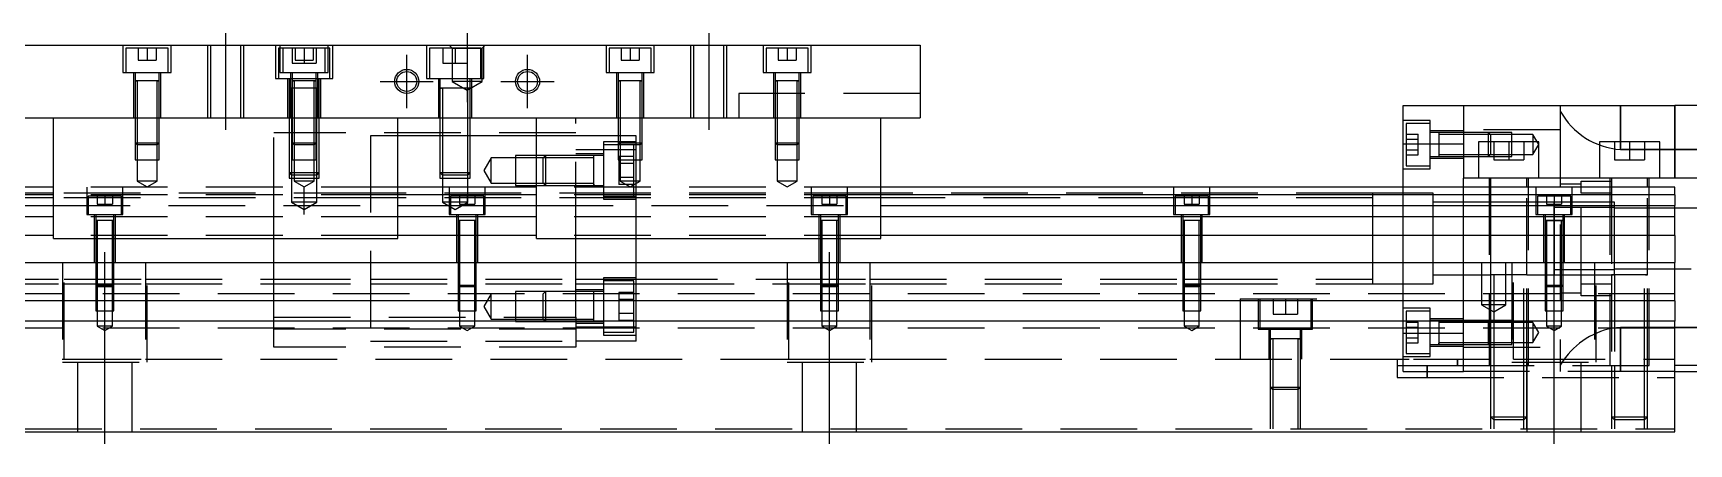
# Model space of a CAD drawing. Extents: x -12 to 613, y -296 to 102.
# Drawn here: x 128.1 to 402.3, y -239 to -171 of the extents above; entities that cross this region are included whole.
import ezdxf

# ---------------------------------------------------------------- set-up
doc = ezdxf.new("R2010")
doc.units = 0
doc.linetypes.add('CENTER', pattern=[50.8, 31.75, -6.35, 6.35, -6.35])
doc.linetypes.add('DASHED', pattern=[19.05, 12.7, -6.35])
doc.layers.get('0').update_dxf_attribs({"linetype": 'CONTINUOUS'})
doc.layers.add('CENTER', color=1, linetype='CENTER')

msp = doc.modelspace()

# ---------------------------------------------------------------- linework, layer by layer
at = {"color": 7, "linetype": 'CONTINUOUS'}
for p, q in [((125, -172.99), (275, -172.99)), ((275, -172.99), (275, -184.99)), ((171, -180.09), (170.499994, -180.09)), ((171.35, -180.09), (171, -180.09)), ((175, -180.09), (174.65, -180.09)), ((175.500006, -180.09), (175, -180.09)), ((355, -189.337524), (355, -182.99)), ((355, -182.99), (365, -182.99)), ((365, -182.99), (365, -194.99)), ((365, -182.99), (400, -182.99)), ((400, -194.99), (400, -182.99)), ((410, -182.99), (400, -182.99)), ((125, -184.99), (275, -184.99)), ((131.5, -204.99), (131.5, -184.99)), ((188.5, -204.99), (188.5, -184.99)), ((211.5, -204.99), (211.5, -184.99)), ((268.5, -204.99), (268.5, -184.99)), ((360.9, -187.433646), (360.9, -188.01866)), ((377.5, -188.99), (367.5, -188.99)), ((367.5, -188.99), (367.5, -194.99)), ((377.5, -194.99), (377.5, -188.99)), ((397.5, -188.99), (387.5, -188.99)), ((387.5, -188.99), (387.5, -194.99)), ((397.5, -194.99), (397.5, -188.99)), ((355, -196.49), (355, -189.337524)), ((355, -189.337524), (365, -189.337524)), ((360.9, -189.293604), (360.9, -189.573698)), ((360.9, -190.848714), (360.9, -191.433656)), ((131.5, -196.49), (0, -196.49)), ((211.5, -196.49), (188.5, -196.49)), ((400, -196.49), (268.5, -196.49)), ((365, -196.49), (365, -194.99)), ((410, -194.99), (365, -194.99)), ((400, -197.742272), (400, -196.49)), ((131.5, -197.742272), (0, -197.742272)), ((0, -199.51668), (131.5, -199.51668)), ((211.5, -197.742272), (188.5, -197.742272)), ((188.5, -199.51668), (211.5, -199.51668)), ((400, -197.742272), (268.5, -197.742272)), ((268.5, -199.51668), (400, -199.51668)), ((380, -204.99), (380, -198.989994)), ((400, -197.742272), (400, -199.51668)), ((400, -201.413076), (400, -199.51668)), ((131.5, -201.413076), (0, -201.413076)), ((211.5, -201.413076), (188.5, -201.413076)), ((400, -201.413076), (268.5, -201.413076)), ((400, -204.467372), (400, -201.413076)), ((131.5, -204.467372), (0, -204.467372)), ((131.5, -204.99), (188.5, -204.99)), ((211.5, -204.467372), (188.5, -204.467372)), ((211.5, -204.99), (268.5, -204.99)), ((400, -204.467372), (268.5, -204.467372)), ((400, -204.467372), (400, -208.99)), ((0, -208.99), (400, -208.99)), ((400, -215.29), (400, -208.99)), ((400, -215.29), (0, -215.29)), ((400, -215.29), (400, -218.69)), ((400, -218.69), (0, -218.69)), ((221, -218.740006), (221, -218.69)), ((360.9, -218.546344), (360.9, -218.69)), ((360.9, -218.69), (360.9, -219.13136)), ((400, -236.99), (400, -218.69)), ((360.9, -220.406302), (360.9, -220.686396)), ((360.9, -221.961412), (360.9, -222.546354)), ((410, -225.99), (400, -225.99)), ((400, -226.99), (410, -226.99)), ((0, -236.99), (400, -236.99))]:
    msp.add_line(p, q, dxfattribs=at)
at = {"color": 3, "linetype": 'DASHED'}
for p, q in [((143, -172.99), (143, -177.49)), ((150.5, -173.49), (143.5, -173.49)), ((143.5, -173.49), (143.5, -177.49)), ((145.5, -173.49), (145.5, -175.49)), ((145.5, -175.49), (147, -175.49)), ((147, -173.49), (147, -175.49)), ((147, -175.49), (148.5, -175.49)), ((148.5, -173.49), (148.5, -175.49)), ((150.5, -177.49), (150.5, -173.49)), ((151, -177.49), (151, -172.99)), ((157.000006, -172.99), (157.000006, -184.99)), ((157.5, -172.99), (157.5, -184.99)), ((162.5, -184.99), (162.5, -172.99)), ((162.999994, -184.99), (162.999994, -172.99)), ((168.25, -172.99), (168.25, -178.49)), ((169.5, -173.49), (168.75, -173.49)), ((168.75, -173.49), (168.75, -178.49)), ((169, -172.99), (169, -177.49)), ((176.5, -173.49), (169.5, -173.49)), ((169.5, -173.49), (169.5, -177.49)), ((171, -173.49), (171, -175.99)), ((171.5, -173.49), (171.5, -175.49)), ((171.5, -175.49), (173, -175.49)), ((173, -173.49), (173, -175.49)), ((173, -175.49), (174.5, -175.49)), ((173, -175.49), (173, -175.99)), ((174.5, -173.49), (174.5, -175.49)), ((175, -173.49), (175, -175.99)), ((177.25, -173.49), (176.5, -173.49)), ((176.5, -177.49), (176.5, -173.49)), ((177, -177.49), (177, -172.99)), ((177.25, -178.49), (177.25, -173.49)), ((177.75, -178.49), (177.75, -172.99)), ((193.25, -172.99), (193.25, -178.49)), ((202.25, -173.49), (193.75, -173.49)), ((193.75, -173.49), (193.75, -178.49)), ((196, -173.49), (196, -175.99)), ((197.5, -173.49), (197, -172.99)), ((197.5, -173.49), (197.5, -178.99)), ((197.5, -173.49), (202.5, -173.49)), ((198, -173.49), (198, -175.99)), ((200, -173.49), (200, -175.99)), ((202.25, -178.49), (202.25, -173.49)), ((202.5, -173.49), (203, -172.99)), ((202.5, -178.99), (202.5, -173.49)), ((202.75, -178.49), (202.75, -172.99)), ((223, -172.99), (223, -177.49)), ((230.5, -173.49), (223.5, -173.49)), ((223.5, -173.49), (223.5, -177.49)), ((225.5, -173.49), (225.5, -175.49)), ((225.5, -175.49), (227, -175.49)), ((227, -173.49), (227, -175.49)), ((227, -175.49), (228.5, -175.49)), ((228.5, -173.49), (228.5, -175.49)), ((230.5, -177.49), (230.5, -173.49)), ((231, -177.49), (231, -172.99)), ((237.000006, -172.99), (237.000006, -184.99)), ((237.5, -172.99), (237.5, -184.99)), ((242.5, -184.99), (242.5, -172.99)), ((242.999994, -184.99), (242.999994, -172.99)), ((249, -172.99), (249, -177.49)), ((256.5, -173.49), (249.5, -173.49)), ((249.5, -173.49), (249.5, -177.49)), ((251.5, -173.49), (251.5, -175.49)), ((251.5, -175.49), (253, -175.49)), ((253, -173.49), (253, -175.49)), ((253, -175.49), (254.5, -175.49)), ((254.5, -173.49), (254.5, -175.49)), ((256.5, -177.49), (256.5, -173.49)), ((257, -177.49), (257, -172.99)), ((143, -177.49), (151, -177.49)), ((144.75, -177.49), (144.75, -184.99)), ((145, -177.49), (145, -178.89)), ((149, -178.89), (149, -177.49)), ((149.25, -184.99), (149.25, -177.49)), ((169, -177.49), (177, -177.49)), ((170.75, -177.49), (170.75, -184.99)), ((171, -175.99), (173, -175.99)), ((171, -177.49), (171, -178.89)), ((173, -175.99), (175, -175.99)), ((175, -178.89), (175, -177.49)), ((175.25, -184.99), (175.25, -177.49)), ((196, -175.99), (198, -175.99)), ((198, -175.99), (200, -175.99)), ((223, -177.49), (231, -177.49)), ((224.75, -177.49), (224.75, -184.99)), ((225, -177.49), (225, -178.89)), ((229, -178.89), (229, -177.49)), ((229.25, -184.99), (229.25, -177.49)), ((249, -177.49), (257, -177.49)), ((250.75, -177.49), (250.75, -184.99)), ((251, -177.49), (251, -178.89)), ((255, -178.89), (255, -177.49)), ((255.25, -184.99), (255.25, -177.49)), ((145, -178.885), (145, -178.89)), ((145, -178.89), (145.216462, -178.89)), ((145.216708, -178.89), (145, -178.89)), ((145, -178.89), (145, -178.895)), ((145, -178.89), (145, -184.99)), ((148.783332, -178.89), (145.216708, -178.89)), ((145.35, -178.89), (145.35, -184.99)), ((148.65, -184.99), (148.65, -178.89)), ((149, -178.89), (148.783332, -178.89)), ((148.783538, -178.89), (149, -178.89)), ((149, -178.89), (149, -178.885)), ((149, -178.895), (149, -178.89)), ((149, -184.99), (149, -178.89)), ((168.25, -178.49), (177.75, -178.49)), ((170.25, -178.49), (170.25, -184.99)), ((170.5, -178.49), (170.5, -180.09)), ((170.5, -180.085), (170.5, -180.09)), ((170.5, -180.09), (170.757448, -180.09)), ((170.757468, -180.09), (170.5, -180.09)), ((170.5, -180.09), (170.5, -180.095)), ((170.5, -180.09), (170.5, -184.99)), ((170.999654, -180.09), (170.757468, -180.09)), ((170.9, -180.09), (170.9, -184.99)), ((171.349616, -180.09), (170.999654, -180.09)), ((171, -178.885), (171, -178.89)), ((171, -178.89), (171.216462, -178.89)), ((171.216708, -178.89), (171, -178.89)), ((171, -178.89), (171, -184.99)), ((171, -178.89), (171, -178.895)), ((174.783332, -178.89), (171.216708, -178.89)), ((174.650424, -180.09), (171.349616, -180.09)), ((171.35, -178.89), (171.35, -184.99)), ((174.65, -184.99), (174.65, -178.89)), ((175.000386, -180.09), (174.650424, -180.09)), ((175, -178.89), (174.783332, -178.89)), ((174.783538, -178.89), (175, -178.89)), ((175, -178.89), (175, -178.885)), ((175, -184.99), (175, -178.89)), ((175, -178.895), (175, -178.89)), ((175.242552, -180.09), (175.000386, -180.09)), ((175.1, -184.99), (175.1, -180.09)), ((175.5, -180.09), (175.242552, -180.09)), ((175.242602, -180.09), (175.5, -180.09)), ((175.5, -180.09), (175.5, -178.49)), ((175.5, -180.09), (175.5, -180.085)), ((175.5, -180.095), (175.5, -180.09)), ((175.5, -184.99), (175.5, -180.09)), ((175.75, -184.99), (175.75, -178.49)), ((193.25, -178.49), (202.75, -178.49)), ((195.25, -178.49), (195.25, -184.99)), ((195.5, -178.49), (195.5, -180.09)), ((195.5, -180.085), (195.5, -180.09)), ((195.5, -180.09), (195.757448, -180.09)), ((195.757468, -180.09), (195.5, -180.09)), ((195.5, -180.09), (195.5, -184.99)), ((195.5, -180.09), (195.5, -180.095)), ((200.242552, -180.09), (195.757468, -180.09)), ((195.9, -180.09), (195.9, -184.99)), ((202.5, -178.99), (197.5, -178.99)), ((197.5, -178.99), (200, -180.433376)), ((200, -180.433376), (202.5, -178.99)), ((200.1, -184.99), (200.1, -180.09)), ((200.5, -180.09), (200.242552, -180.09)), ((200.242602, -180.09), (200.5, -180.09)), ((200.5, -180.09), (200.5, -178.49)), ((200.5, -180.09), (200.5, -180.085)), ((200.5, -184.99), (200.5, -180.09)), ((200.5, -180.095), (200.5, -180.09)), ((200.75, -184.99), (200.75, -178.49)), ((225, -178.885), (225, -178.89)), ((225, -178.89), (225.216462, -178.89)), ((225.216708, -178.89), (225, -178.89)), ((225, -178.89), (225, -178.895)), ((225, -178.89), (225, -184.99)), ((228.783332, -178.89), (225.216708, -178.89)), ((225.35, -178.89), (225.35, -184.99)), ((228.65, -184.99), (228.65, -178.89)), ((229, -178.89), (228.783332, -178.89)), ((228.783538, -178.89), (229, -178.89)), ((229, -178.89), (229, -178.885)), ((229, -178.895), (229, -178.89)), ((229, -184.99), (229, -178.89)), ((251, -178.885), (251, -178.89)), ((251, -178.89), (251.216462, -178.89)), ((251.216708, -178.89), (251, -178.89)), ((251, -178.89), (251, -178.895)), ((251, -178.89), (251, -184.99)), ((254.783332, -178.89), (251.216708, -178.89)), ((251.35, -178.89), (251.35, -184.99)), ((254.65, -184.99), (254.65, -178.89)), ((255, -178.89), (254.783332, -178.89)), ((254.783538, -178.89), (255, -178.89)), ((255, -178.89), (255, -178.885)), ((255, -178.895), (255, -178.89)), ((255, -184.99), (255, -178.89)), ((255, -180.99), (245, -180.99)), ((245, -180.99), (245, -184.99)), ((275, -180.99), (255, -180.99)), ((381, -182.99), (381, -183.606596)), ((381, -183.606596), (381, -226.373404)), ((381, -183.606596), (381.037764, -183.91036)), ((391, -190.250598), (391, -182.99)), ((391, -182.99), (391, -188.99)), ((400, -182.99), (400, -194.99)), ((145, -184.99), (145, -189.14)), ((145.000006, -184.99), (145.000006, -189.140006)), ((145.35, -184.99), (145.35, -189.49)), ((148.65, -189.49), (148.65, -184.99)), ((148.999994, -189.140006), (148.999994, -184.99)), ((149, -189.14), (149, -184.99)), ((168, -200.99), (168, -184.99)), ((170.5, -184.99), (170.5, -194.09)), ((170.500006, -184.99), (170.500002, -194.09)), ((170.9, -184.99), (170.9, -194.49)), ((171, -184.99), (171, -189.14)), ((171.000006, -184.99), (171.000002, -189.14)), ((171.35, -184.99), (171.35, -189.49)), ((174.65, -189.49), (174.65, -184.99)), ((174.999998, -189.14), (174.999994, -184.99)), ((175, -189.14), (175, -184.99)), ((175.1, -194.49), (175.1, -184.99)), ((175.499998, -194.09), (175.499994, -184.99)), ((175.5, -194.09), (175.5, -184.99)), ((195.5, -184.99), (195.5, -194.09)), ((195.500006, -184.99), (195.500002, -194.09)), ((195.9, -184.99), (195.9, -194.49)), ((200.1, -194.49), (200.1, -184.99)), ((200.499998, -194.09), (200.499994, -184.99)), ((200.5, -194.09), (200.5, -184.99)), ((218, -204.99), (218, -184.99)), ((225, -184.99), (225, -189.14)), ((225.000006, -184.99), (225.000002, -189.14)), ((225.35, -184.99), (225.35, -189.49)), ((228.65, -189.49), (228.65, -184.99)), ((228.999998, -189.14), (228.999994, -184.99)), ((229, -189.14), (229, -184.99)), ((251, -184.99), (251, -189.14)), ((251.000006, -184.99), (251.000002, -189.14)), ((251.35, -184.99), (251.35, -189.49)), ((254.65, -189.49), (254.65, -184.99)), ((254.999998, -189.14), (254.999994, -184.99)), ((255, -189.14), (255, -184.99)), ((359.5, -185.43365), (355, -185.43365)), ((355.5, -185.93365), (355.5, -189.43365)), ((359.5, -185.93365), (355.5, -185.93365)), ((359.5, -193.43365), (359.5, -185.43365)), ((145, -189.14), (149, -189.14)), ((145, -189.14), (145.35, -189.49)), ((145.000006, -189.140006), (145.000006, -191.99)), ((148.65, -189.49), (149, -189.14)), ((148.999994, -191.99), (148.999994, -189.140006)), ((218, -187.49), (168, -187.49)), ((171, -189.14), (175, -189.14)), ((171, -189.14), (171.35, -189.49)), ((171.000002, -189.14), (171.000006, -191.99)), ((174.65, -189.49), (175, -189.14)), ((174.999994, -191.99), (174.999998, -189.14)), ((184, -187.99), (184, -221.99)), ((188.5, -187.99), (184, -187.99)), ((195.5, -187.99), (188.5, -187.99)), ((195.9, -187.99), (195.5, -187.99)), ((200.1, -187.99), (195.9, -187.99)), ((200.5, -187.99), (200.1, -187.99)), ((211.5, -187.99), (200.5, -187.99)), ((218, -187.99), (211.5, -187.99)), ((225, -187.99), (218, -187.99)), ((222.6, -188.99), (222.6, -198.49)), ((228, -188.99), (222.6, -188.99)), ((225.35, -187.99), (225, -187.99)), ((225, -189.14), (229, -189.14)), ((225, -189.14), (225.35, -189.49)), ((225.000002, -189.14), (225.000006, -191.99)), ((228, -187.99), (225.35, -187.99)), ((228, -189.49), (228, -187.99)), ((228.65, -189.49), (229, -189.14)), ((228.999994, -191.99), (228.999998, -189.14)), ((251, -189.14), (255, -189.14)), ((251, -189.14), (251.35, -189.49)), ((251.000002, -189.14), (251.000006, -191.99)), ((254.65, -189.49), (255, -189.14)), ((254.999994, -191.99), (254.999998, -189.14)), ((355.5, -187.7016), (357.5, -187.7016)), ((355.5, -188.567626), (357.5, -188.567626)), ((357.5, -188.567626), (357.5, -187.7016)), ((357.5, -190.299676), (357.5, -188.567626)), ((365, -187.18365), (359.5, -187.18365)), ((360.9, -187.43365), (359.5, -187.43365)), ((360.9, -187.43365), (360.895, -187.43365)), ((360.9, -187.43365), (360.9, -187.650318)), ((365, -187.43365), (360.9, -187.43365)), ((360.905, -187.43365), (360.9, -187.43365)), ((360.9, -187.650318), (360.9, -188.018664)), ((365, -187.78365), (360.9, -187.78365)), ((360.9, -188.018664), (360.9, -189.43365)), ((381, -186.99), (365, -186.99)), ((369.15, -187.43365), (365, -187.43365)), ((369.15, -187.433654), (365, -187.433656)), ((369.5, -187.78365), (365, -187.78365)), ((369.15, -188.99), (369.15, -187.43365)), ((369.5, -187.78365), (369.15, -187.43365)), ((373, -187.433656), (369.15, -187.433654)), ((369.15, -189.43365), (369.15, -188.99)), ((369.5, -187.78365), (369.5, -188.99)), ((373, -187.78365), (369.5, -187.78365)), ((369.5, -188.99), (369.5, -189.43365)), ((370, -188.99), (370, -191.99)), ((372.5, -188.99), (372.5, -191.99)), ((373, -188.99), (373, -187.433656)), ((376.5, -187.78365), (373, -187.78365)), ((373, -191.433646), (373, -188.99)), ((375, -188.99), (375, -191.99)), ((376.5, -187.78365), (376.5, -191.08365)), ((377.452628, -189.43365), (376.5, -187.78365)), ((390, -188.99), (390, -191.99)), ((391, -188.99), (391, -190.250598)), ((392.5, -188.99), (392.5, -191.99)), ((395, -188.99), (395, -191.99)), ((148.65, -189.49), (145.35, -189.49)), ((145.35, -189.49), (145.35, -191.99)), ((148.65, -191.99), (148.65, -189.49)), ((174.65, -189.49), (171.35, -189.49)), ((171.35, -189.49), (171.35, -191.99)), ((174.65, -191.99), (174.65, -189.49)), ((204, -191.64), (202.787564, -193.74)), ((204, -195.84), (204, -191.64)), ((208, -191.64), (204, -191.64)), ((208, -191.240006), (208, -196.239994)), ((211.5, -191.240006), (208, -191.240006)), ((212.6, -191.64), (208, -191.64)), ((212.999994, -191.240006), (211.5, -191.240006)), ((213, -191.24), (212.6, -191.64)), ((212.6, -195.84), (212.6, -191.64)), ((218, -191.64), (212.6, -191.64)), ((218, -191.240006), (212.999994, -191.240006)), ((213, -191.24), (213, -196.24)), ((218, -191.24), (213, -191.24)), ((225.000006, -190.293062), (218, -190.293062)), ((222.6, -190.99), (218, -190.99)), ((221, -191.24), (218, -191.24)), ((221, -191.64), (218, -191.64)), ((221, -191.24), (220.995, -191.24)), ((221, -191.497468), (221, -191.24)), ((221.005, -191.24), (221, -191.24)), ((222.6, -191.24), (221, -191.24)), ((221, -193.589954), (221, -191.497468)), ((225.000006, -189.49), (222.6, -189.49)), ((225.35, -189.49), (225.000006, -189.49)), ((228, -190.293062), (225.000006, -190.293062)), ((225.1, -191.430598), (225.1, -192.5853)), ((227.6, -191.430598), (225.1, -191.430598)), ((228.65, -189.49), (225.35, -189.49)), ((225.35, -189.49), (225.35, -191.99)), ((227.6, -197.99), (227.6, -189.49)), ((228, -190.293062), (228, -189.49)), ((228, -200.99), (228, -190.293062)), ((228.65, -191.99), (228.65, -189.49)), ((254.65, -189.49), (251.35, -189.49)), ((251.35, -189.49), (251.35, -191.99)), ((254.65, -191.99), (254.65, -189.49)), ((355.5, -189.43365), (355.5, -192.93365)), ((355.5, -190.299676), (357.5, -190.299676)), ((355.5, -191.165702), (357.5, -191.165702)), ((357.5, -191.165702), (357.5, -190.299676)), ((359.5, -191.43365), (360.9, -191.43365)), ((359.5, -191.68365), (365, -191.68365)), ((360.895, -191.43365), (360.9, -191.43365)), ((360.9, -189.43365), (360.9, -190.84871)), ((360.9, -190.84871), (360.9, -191.216942)), ((360.9, -191.08365), (365, -191.08365)), ((360.9, -191.216942), (360.9, -191.43365)), ((360.9, -191.43365), (365, -191.43365)), ((360.9, -191.43365), (360.905, -191.43365)), ((365, -191.08365), (367.5, -191.08365)), ((365, -191.433646), (367.5, -191.433646)), ((365, -191.43365), (367.5, -191.43365)), ((367.5, -191.08365), (369.5, -191.08365)), ((367.5, -191.433646), (369.15, -191.433648)), ((367.5, -191.43365), (369.15, -191.43365)), ((369.15, -191.43365), (369.15, -189.43365)), ((369.15, -191.43365), (369.5, -191.08365)), ((369.15, -191.433648), (373, -191.433646)), ((369.5, -189.43365), (369.5, -191.08365)), ((369.5, -191.08365), (373, -191.08365)), ((373, -191.08365), (376.5, -191.08365)), ((376.5, -191.08365), (377.452628, -189.43365)), ((391, -190.250598), (397.5, -190.250598)), ((423, -190.250598), (391, -190.250598)), ((397.5, -190.250598), (410, -190.250598)), ((145.000006, -191.99), (148.999994, -191.99)), ((145.35, -191.99), (145.35, -195.49)), ((148.65, -195.49), (148.65, -191.99)), ((170.5, -194.09), (175.5, -194.09)), ((170.5, -194.09), (170.9, -194.49)), ((170.500002, -194.09), (170.500006, -194.99)), ((175.1, -194.49), (170.9, -194.49)), ((170.9, -194.49), (170.9, -194.99)), ((171.000006, -191.99), (174.999994, -191.99)), ((171.35, -191.99), (171.35, -195.49)), ((174.65, -195.49), (174.65, -191.99)), ((175.1, -194.49), (175.5, -194.09)), ((175.1, -194.99), (175.1, -194.49)), ((175.499994, -194.99), (175.499998, -194.09)), ((195.5, -194.09), (200.5, -194.09)), ((195.5, -194.09), (195.9, -194.49)), ((195.500002, -194.09), (195.500006, -194.99)), ((200.1, -194.49), (195.9, -194.49)), ((195.9, -194.49), (195.9, -194.99)), ((200.1, -194.49), (200.5, -194.09)), ((200.1, -194.99), (200.1, -194.49)), ((200.499994, -194.99), (200.499998, -194.09)), ((202.787564, -193.74), (204, -195.84)), ((221, -193.94002), (221, -193.589954)), ((221, -195.982552), (221, -193.94002)), ((225.000006, -191.99), (228.999994, -191.99)), ((227.6, -192.5853), (225.1, -192.5853)), ((225.1, -192.5853), (225.1, -194.8947)), ((225.35, -191.99), (225.35, -195.49)), ((228.65, -195.49), (228.65, -191.99)), ((251.000006, -191.99), (254.999994, -191.99)), ((251.35, -191.99), (251.35, -195.49)), ((254.65, -195.49), (254.65, -191.99)), ((355, -193.43365), (359.5, -193.43365)), ((355.5, -192.93365), (359.5, -192.93365)), ((370, -191.99), (372.5, -191.99)), ((372.5, -191.99), (375, -191.99)), ((390, -191.99), (392.5, -191.99)), ((392.5, -191.99), (395, -191.99)), ((188.5, -196.49), (131.5, -196.49)), ((137, -196.49), (137, -200.99)), ((143, -200.99), (143, -196.49)), ((148.65, -195.49), (145.35, -195.49)), ((145.35, -195.49), (147, -196.442628)), ((147, -196.442628), (148.65, -195.49)), ((170.500006, -194.99), (175.499994, -194.99)), ((170.9, -194.99), (170.9, -198.99)), ((174.65, -195.49), (171.35, -195.49)), ((171.35, -195.49), (173, -196.442628)), ((173, -196.442628), (174.65, -195.49)), ((173, -200.99), (173, -196.49)), ((175.1, -198.99), (175.1, -194.99)), ((195.500006, -194.99), (200.499994, -194.99)), ((195.9, -194.99), (195.9, -198.99)), ((197, -196.49), (197, -200.99)), ((200.1, -198.99), (200.1, -194.99)), ((203, -200.99), (203, -196.49)), ((204, -195.84), (208, -195.84)), ((208, -195.84), (212.6, -195.84)), ((208, -196.239994), (213, -196.239994)), ((268.5, -196.49), (211.5, -196.49)), ((212.6, -195.84), (213, -196.24)), ((212.6, -195.84), (218, -195.84)), ((213, -196.239994), (218, -196.239994)), ((213, -196.24), (218, -196.239998)), ((218, -195.84), (221, -195.84)), ((218, -196.239998), (221.005, -196.24)), ((220.995, -196.24), (222.6, -196.24)), ((221, -196.24), (221, -195.982552)), ((221, -195.982602), (221, -196.24)), ((227.6, -194.8947), (225.1, -194.8947)), ((225.1, -194.8947), (225.1, -196.049402)), ((227.6, -196.049402), (225.1, -196.049402)), ((228.65, -195.49), (225.35, -195.49)), ((225.35, -195.49), (227, -196.442628)), ((227, -196.442628), (228.65, -195.49)), ((254.65, -195.49), (251.35, -195.49)), ((251.35, -195.49), (253, -196.442628)), ((253, -196.442628), (254.65, -195.49)), ((257, -196.49), (257, -200.99)), ((263, -200.99), (263, -196.49)), ((317, -196.49), (317, -200.99)), ((323, -200.99), (323, -196.49)), ((355, -208.99), (355, -196.49)), ((365, -208.99), (365, -196.49)), ((369.25, -194.99), (369.25, -225.99)), ((369.5, -194.99), (369.5, -196.49)), ((369.5, -196.49), (369.5, -208.99)), ((375.5, -196.49), (375.5, -194.99)), ((375.5, -210.995), (375.5, -196.49)), ((375.75, -225.99), (375.75, -194.99)), ((377, -196.49), (377, -200.99)), ((384.5, -195.99), (381, -195.99)), ((383, -200.99), (383, -196.49)), ((384.5, -195.49), (389.5, -195.49)), ((384.5, -196.49), (384.5, -195.49)), ((384.5, -197.49), (384.5, -196.49)), ((389.25, -194.99), (389.25, -225.99)), ((389.5, -194.99), (389.5, -196.49)), ((389.5, -196.49), (389.5, -210.995)), ((395.5, -196.49), (395.5, -194.99)), ((395.5, -210.995), (395.5, -196.49)), ((395.75, -225.99), (395.75, -194.99)), ((131.5, -197.49), (40.5, -197.49)), ((131.5, -198.24), (82.75, -198.24)), ((184, -197.49), (131.5, -197.49)), ((188.5, -197.742272), (131.5, -197.742272)), ((184, -198.24), (131.5, -198.24)), ((131.5, -199.51668), (188.5, -199.51668)), ((142.75, -197.99), (137.25, -197.99)), ((137.25, -197.99), (137.25, -200.99)), ((138.75, -197.99), (138.75, -199.29)), ((138.75, -199.29), (140, -199.29)), ((140, -197.99), (140, -199.29)), ((140, -199.29), (141.25, -199.29)), ((141.25, -197.99), (141.25, -199.29)), ((142.75, -200.99), (142.75, -197.99)), ((175.1, -198.99), (170.9, -198.99)), ((170.9, -198.99), (173, -200.202436)), ((173, -200.202436), (175.1, -198.99)), ((228, -197.49), (184, -197.49)), ((228, -198.24), (184, -198.24)), ((200.1, -198.99), (195.9, -198.99)), ((195.9, -198.99), (198, -200.202436)), ((202.75, -197.99), (197.25, -197.99)), ((197.25, -197.99), (197.25, -200.99)), ((198, -200.202436), (200.1, -198.99)), ((198.75, -197.99), (198.75, -199.29)), ((198.75, -199.29), (200, -199.29)), ((200, -197.99), (200, -199.29)), ((200, -199.29), (201.25, -199.29)), ((201.25, -197.99), (201.25, -199.29)), ((202.75, -200.99), (202.75, -197.99)), ((268.5, -197.742272), (211.5, -197.742272)), ((211.5, -199.51668), (268.5, -199.51668)), ((222.6, -197.99), (228, -197.99)), ((222.6, -198.49), (228, -198.49)), ((268.5, -197.49), (228, -197.49)), ((268.5, -198.24), (228, -198.24)), ((262.75, -197.99), (257.25, -197.99)), ((257.25, -197.99), (257.25, -200.99)), ((258.75, -197.99), (258.75, -199.29)), ((258.75, -199.29), (260, -199.29)), ((260, -197.99), (260, -199.29)), ((260, -199.29), (261.25, -199.29)), ((261.25, -197.99), (261.25, -199.29)), ((262.75, -200.99), (262.75, -197.99)), ((350, -197.49), (268.5, -197.49)), ((317.25, -198.24), (268.5, -198.24)), ((322.75, -197.99), (317.25, -197.99)), ((317.25, -197.99), (317.25, -200.99)), ((322.75, -198.24), (317.25, -198.24)), ((318.75, -197.99), (318.75, -199.29)), ((318.75, -199.29), (320, -199.29)), ((320, -197.99), (320, -199.29)), ((320, -199.29), (321.25, -199.29)), ((321.25, -197.99), (321.25, -199.29)), ((322.75, -200.99), (322.75, -197.99)), ((350, -198.24), (322.75, -198.24)), ((350, -197.49), (349.995, -197.49)), ((350, -198.038872), (350, -197.49)), ((350.005, -197.49), (350, -197.49)), ((355, -197.49), (350, -197.49)), ((350, -204.789934), (350, -198.038872)), ((360, -197.49), (355, -197.49)), ((360, -204.99), (360, -197.49)), ((365, -198.99), (360, -198.99)), ((369.5, -198.99), (365, -198.99)), ((375.5, -198.99), (369.5, -198.99)), ((377.25, -198.99), (375.5, -198.99)), ((382.75, -197.99), (377.25, -197.99)), ((377.25, -197.99), (377.25, -200.99)), ((380.005, -198.99), (377.25, -198.99)), ((378.75, -197.99), (378.75, -199.29)), ((378.75, -199.29), (380, -199.29)), ((381, -198.99), (379.995, -198.99)), ((380, -197.99), (380, -199.29)), ((380, -210.990006), (380, -198.989994)), ((380, -198.99), (380, -204.789964)), ((380, -199.664966), (380, -198.99)), ((380, -199.29), (381.25, -199.29)), ((380, -199.865), (380, -210.115)), ((381, -199.865), (380, -199.865)), ((382.75, -198.99), (381, -198.99)), ((382.75, -199.865), (381, -199.865)), ((381.25, -197.99), (381.25, -199.29)), ((382.75, -200.99), (382.75, -197.99)), ((384.5, -198.99), (382.75, -198.99)), ((384.5, -199.865), (382.75, -199.865)), ((384.5, -212.49), (384.5, -197.49)), ((389.5, -197.49), (384.5, -197.49)), ((389.5, -198.99), (384.5, -198.99)), ((389.5, -199.865), (384.5, -199.865)), ((390, -198.99), (389.5, -198.99)), ((390, -199.865), (389.5, -199.865)), ((390, -204.99), (390, -198.99)), ((395.5, -199.99), (390, -199.99)), ((400, -199.99), (395.5, -199.99)), ((405, -199.99), (400, -199.99)), ((188.5, -201.413076), (131.5, -201.413076)), ((137, -200.99), (143, -200.99)), ((138.25, -200.99), (138.25, -208.99)), ((138.5, -200.99), (138.5, -201.99)), ((138.5, -201.985), (138.5, -201.99)), ((138.624678, -201.99), (138.5, -201.99)), ((138.5, -201.99), (138.5, -208.99)), ((138.5, -201.99), (138.5, -201.995)), ((139.998804, -201.99), (138.624678, -201.99)), ((138.75, -201.99), (138.75, -208.99)), ((141.37533, -201.99), (139.998804, -201.99)), ((141.25, -208.99), (141.25, -201.99)), ((141.5, -201.99), (141.37533, -201.99)), ((141.5, -201.99), (141.5, -200.99)), ((141.5, -201.99), (141.5, -201.985)), ((141.5, -208.99), (141.5, -201.99)), ((141.5, -201.995), (141.5, -201.99)), ((141.75, -208.99), (141.75, -200.99)), ((168, -204.99), (168, -200.99)), ((197, -200.99), (203, -200.99)), ((198.25, -200.99), (198.25, -208.99)), ((198.5, -200.99), (198.5, -201.99)), ((198.5, -201.985), (198.5, -201.99)), ((198.624678, -201.99), (198.5, -201.99)), ((198.5, -201.99), (198.5, -208.99)), ((198.5, -201.99), (198.5, -201.995)), ((199.998804, -201.99), (198.624678, -201.99)), ((198.75, -201.99), (198.75, -208.99)), ((201.37533, -201.99), (199.998804, -201.99)), ((201.25, -208.99), (201.25, -201.99)), ((201.5, -201.99), (201.37533, -201.99)), ((201.5, -201.99), (201.5, -200.99)), ((201.5, -201.99), (201.5, -201.985)), ((201.5, -208.99), (201.5, -201.99)), ((201.5, -201.995), (201.5, -201.99)), ((201.75, -208.99), (201.75, -200.99)), ((268.5, -201.413076), (211.5, -201.413076)), ((228, -204.99), (228, -200.99)), ((257, -200.99), (263, -200.99)), ((258.25, -200.99), (258.25, -208.99)), ((258.5, -200.99), (258.5, -201.99)), ((258.5, -201.985), (258.5, -201.99)), ((258.624678, -201.99), (258.5, -201.99)), ((258.5, -201.99), (258.5, -208.99)), ((258.5, -201.99), (258.5, -201.995)), ((259.998804, -201.99), (258.624678, -201.99)), ((258.75, -201.99), (258.75, -208.99)), ((261.37533, -201.99), (259.998804, -201.99)), ((261.25, -208.99), (261.25, -201.99)), ((261.5, -201.99), (261.37533, -201.99)), ((261.5, -201.99), (261.5, -200.99)), ((261.5, -201.99), (261.5, -201.985)), ((261.5, -208.99), (261.5, -201.99)), ((261.5, -201.995), (261.5, -201.99)), ((261.75, -208.99), (261.75, -200.99)), ((317, -200.99), (323, -200.99)), ((318.25, -200.99), (318.25, -208.99)), ((318.5, -200.99), (318.5, -201.99)), ((318.5, -201.985), (318.5, -201.99)), ((318.624678, -201.99), (318.5, -201.99)), ((318.5, -201.99), (318.5, -201.995)), ((318.5, -201.99), (318.5, -208.99)), ((319.998804, -201.99), (318.624678, -201.99)), ((318.75, -201.99), (318.75, -208.99)), ((321.37533, -201.99), (319.998804, -201.99)), ((321.25, -208.99), (321.25, -201.99)), ((321.5, -201.99), (321.37533, -201.99)), ((321.5, -201.99), (321.5, -200.99)), ((321.5, -201.99), (321.5, -201.985)), ((321.5, -201.995), (321.5, -201.99)), ((321.5, -208.99), (321.5, -201.99)), ((321.75, -208.99), (321.75, -200.99)), ((377, -200.99), (383, -200.99)), ((378.25, -200.99), (378.25, -208.99)), ((378.5, -200.99), (378.5, -201.99)), ((378.5, -201.985), (378.5, -201.99)), ((378.5, -201.99), (378.62467, -201.99)), ((378.624678, -201.99), (378.5, -201.99)), ((378.5, -201.99), (378.5, -208.99)), ((378.5, -201.99), (378.5, -201.995)), ((378.62467, -201.99), (381.375392, -201.99)), ((379.998804, -201.99), (378.624678, -201.99)), ((378.75, -201.99), (378.75, -208.99)), ((381.37533, -201.99), (379.998804, -201.99)), ((381.25, -208.99), (381.25, -201.99)), ((381.5, -201.99), (381.37533, -201.99)), ((381.375392, -201.99), (381.5, -201.99)), ((381.5, -201.99), (381.5, -200.99)), ((381.5, -201.99), (381.5, -201.985)), ((381.5, -208.99), (381.5, -201.99)), ((381.5, -201.995), (381.5, -201.99)), ((381.75, -208.99), (381.75, -200.99)), ((188.5, -204.467372), (131.5, -204.467372)), ((168, -208.99), (168, -204.99)), ((268.5, -204.467372), (211.5, -204.467372)), ((218, -208.99), (218, -204.99)), ((228, -208.99), (228, -204.99)), ((350, -205.190056), (350, -204.789934)), ((350, -208.99023), (350, -205.190056)), ((360, -208.99), (360, -204.99)), ((380, -204.789964), (380, -210.989164)), ((390, -210.99), (390, -204.99)), ((133, -208.99), (133, -225.49)), ((133.291796, -224.99), (133.291796, -208.99)), ((138.5, -208.99), (138.5, -212.74)), ((138.500006, -208.99), (138.500002, -212.74)), ((138.75, -208.99), (138.75, -212.99)), ((141.25, -212.99), (141.25, -208.99)), ((141.499998, -212.74), (141.499994, -208.99)), ((141.5, -212.74), (141.5, -208.99)), ((146.708204, -208.99), (146.708204, -224.99)), ((147, -225.49), (147, -208.99)), ((168, -215.29), (168, -208.99)), ((198.5, -208.99), (198.5, -212.74)), ((198.500006, -208.99), (198.500002, -212.74)), ((198.75, -208.99), (198.75, -212.99)), ((201.25, -212.99), (201.25, -208.99)), ((201.499998, -212.74), (201.499994, -208.99)), ((201.5, -212.74), (201.5, -208.99)), ((218, -215.29), (218, -208.99)), ((228, -215.29), (228, -208.99)), ((253, -208.99), (253, -225.49)), ((253.291796, -224.99), (253.291796, -208.99)), ((258.5, -208.99), (258.5, -212.74)), ((258.500006, -208.99), (258.500002, -212.74)), ((258.75, -208.99), (258.75, -212.99)), ((261.25, -212.99), (261.25, -208.99)), ((261.499998, -212.74), (261.499994, -208.99)), ((261.5, -212.74), (261.5, -208.99)), ((266.708204, -208.99), (266.708204, -224.99)), ((267, -225.49), (267, -208.99)), ((318.5, -208.99), (318.5, -212.74)), ((318.500006, -208.99), (318.500006, -212.740006)), ((318.75, -208.99), (318.75, -212.99)), ((321.25, -212.99), (321.25, -208.99)), ((321.499994, -212.740006), (321.499994, -208.99)), ((321.5, -212.74), (321.5, -208.99)), ((350, -211.940962), (350, -208.99023)), ((355, -215.29), (355, -208.99)), ((360, -212.49), (360, -208.99)), ((360, -210.99), (365, -210.99)), ((365, -215.29), (365, -208.99)), ((365, -210.99), (369.39999, -210.99)), ((368, -208.99), (368, -215.99)), ((369.39999, -210.99), (369.5, -210.99)), ((369.5, -208.99), (369.5, -210.99)), ((369.5, -210.985), (369.5, -210.99)), ((369.849602, -210.99), (369.5, -210.99)), ((369.5, -210.99), (369.5, -215.29)), ((369.5, -210.99), (369.5, -210.995)), ((375.15035, -210.99), (369.849602, -210.99)), ((370, -210.99), (370, -215.29)), ((372, -215.99), (372, -208.99)), ((373, -208.99), (373, -225.49)), ((373.291796, -224.99), (373.291796, -208.99)), ((375, -225.99), (375, -210.99)), ((375.5, -210.99), (375.15035, -210.99)), ((375.5, -225.99), (375.5, -210.985)), ((375.500006, -210.99), (375.60001, -210.99)), ((375.60001, -210.99), (380.005, -210.99)), ((378.5, -208.99), (378.5, -212.74)), ((378.500006, -208.99), (378.500006, -212.740006)), ((378.75, -208.99), (378.75, -212.99)), ((379.995, -210.99), (389.39999, -210.99)), ((380, -210.990006), (380, -210.115)), ((380, -210.115), (390, -210.115)), ((380, -210.989164), (380, -210.99)), ((380.005, -210.99), (389.5, -210.99)), ((381.25, -212.99), (381.25, -208.99)), ((381.499994, -212.740006), (381.499994, -208.99)), ((381.5, -212.74), (381.5, -208.99)), ((386.708204, -208.99), (386.708204, -224.99)), ((387, -225.49), (387, -208.99)), ((389.39999, -210.99), (389.5, -210.99)), ((389.5, -210.985), (389.5, -225.99)), ((389.5, -210.99), (389.84965, -210.99)), ((389.849602, -210.99), (389.5, -210.99)), ((395.15035, -210.99), (389.849602, -210.99)), ((390, -209.99), (405, -209.99)), ((390, -210.99), (390, -225.99)), ((395, -225.99), (395, -210.99)), ((395.150204, -210.99), (395.5, -210.99)), ((395.5, -210.99), (395.15035, -210.99)), ((395.5, -225.99), (395.5, -210.985)), ((81.5, -211.74), (133.291796, -211.74)), ((81.5, -212.49), (133.291796, -212.49)), ((133.291796, -211.74), (146.708204, -211.74)), ((133.291796, -212.49), (146.708204, -212.49)), ((138.5, -212.74), (141.5, -212.74)), ((138.5, -212.74), (138.75, -212.99)), ((138.500002, -212.74), (138.500006, -215.29)), ((141.25, -212.99), (138.75, -212.99)), ((138.75, -212.99), (138.75, -216.99)), ((141.25, -212.99), (141.5, -212.74)), ((141.25, -216.99), (141.25, -212.99)), ((141.499994, -215.29), (141.499998, -212.74)), ((146.708204, -211.74), (168, -211.74)), ((146.708204, -212.49), (168, -212.49)), ((168, -211.74), (184, -211.74)), ((168, -212.49), (184, -212.49)), ((184, -211.74), (218, -211.74)), ((184, -212.489994), (218, -212.489994)), ((184, -212.49), (218, -212.49)), ((198.5, -212.74), (201.5, -212.74)), ((198.5, -212.74), (198.75, -212.99)), ((198.500002, -212.74), (198.500006, -215.29)), ((201.25, -212.99), (198.75, -212.99)), ((198.75, -212.99), (198.75, -216.99)), ((201.25, -212.99), (201.5, -212.74)), ((201.25, -216.99), (201.25, -212.99)), ((201.499994, -215.29), (201.499998, -212.74)), ((208, -213.740006), (208, -218.739994)), ((213, -213.740006), (208, -213.740006)), ((213, -213.74), (212.6, -214.14)), ((213, -213.74), (213, -218.74)), ((218, -213.74), (213, -213.74)), ((218, -213.740006), (213, -213.740006)), ((218, -211.74), (228, -211.74)), ((218, -212.489994), (222.6, -212.489994)), ((218, -212.49), (222.6, -212.49)), ((222.6, -213.49), (218, -213.49)), ((221, -213.74), (218, -213.74)), ((221, -213.74), (220.995, -213.74)), ((221, -213.997468), (221, -213.74)), ((221.005, -213.74), (221, -213.74)), ((222.6, -213.74), (221, -213.74)), ((222.6, -211.49), (222.6, -220.99)), ((228, -211.49), (222.6, -211.49)), ((227.6, -211.99), (222.6, -211.99)), ((222.6, -212.489994), (227.6, -212.489994)), ((222.6, -212.49), (227.6, -212.49)), ((227.6, -215.29), (227.6, -211.99)), ((227.6, -212.489994), (228, -212.489994)), ((227.6, -212.49), (228, -212.49)), ((228, -211.74), (228.5, -211.74)), ((228, -212.49), (228.5, -212.49)), ((228.5, -211.74), (228.75, -211.74)), ((228.5, -212.49), (228.75, -212.49)), ((228.75, -211.74), (253.291796, -211.74)), ((228.75, -212.49), (231.25, -212.49)), ((231.25, -212.49), (231.5, -212.49)), ((231.5, -212.49), (253.291796, -212.49)), ((253.291796, -211.74), (266.708204, -211.74)), ((253.291796, -212.49), (266.708204, -212.49)), ((258.5, -212.74), (261.5, -212.74)), ((258.5, -212.74), (258.75, -212.99)), ((258.500002, -212.74), (258.500006, -215.29)), ((261.25, -212.99), (258.75, -212.99)), ((258.75, -212.99), (258.75, -216.99)), ((261.25, -212.99), (261.5, -212.74)), ((261.25, -216.99), (261.25, -212.99)), ((261.499994, -215.29), (261.499998, -212.74)), ((266.708204, -211.74), (318.5, -211.74)), ((266.708204, -212.49), (318.5, -212.49)), ((318.5, -211.74), (318.75, -211.74)), ((318.5, -212.49), (318.75, -212.49)), ((318.5, -212.74), (321.5, -212.74)), ((318.5, -212.74), (318.75, -212.99)), ((318.500006, -212.740006), (318.500006, -215.29)), ((318.75, -211.74), (321.25, -211.74)), ((318.75, -212.49), (321.25, -212.49)), ((321.25, -212.99), (318.75, -212.99)), ((318.75, -212.99), (318.75, -216.99)), ((321.25, -211.74), (321.5, -211.74)), ((321.25, -212.49), (321.5, -212.49)), ((321.25, -212.99), (321.5, -212.74)), ((321.25, -216.99), (321.25, -212.99)), ((321.499994, -215.29), (321.499994, -212.740006)), ((321.5, -211.74), (343.291796, -211.74)), ((321.5, -212.49), (343.291796, -212.49)), ((343.291796, -211.74), (350, -211.74)), ((343.291796, -212.49), (350, -212.49)), ((349.995, -212.49), (350, -212.49)), ((350, -212.489332), (350, -211.940962)), ((350, -212.49), (350, -212.489332)), ((350, -212.49), (350.005, -212.49)), ((350, -212.49), (355, -212.49)), ((355, -212.49), (356.708204, -212.49)), ((356.708204, -212.49), (360, -212.49)), ((378.5, -212.74), (381.5, -212.74)), ((378.5, -212.74), (378.75, -212.99)), ((378.500006, -212.740006), (378.500006, -215.29)), ((381.25, -212.99), (378.75, -212.99)), ((378.75, -212.99), (378.75, -216.99)), ((381.25, -212.99), (381.5, -212.74)), ((381.25, -216.99), (381.25, -212.99)), ((381.499994, -215.29), (381.499994, -212.740006)), ((384.5, -212.49), (389.5, -212.49)), ((384.5, -214.49), (384.5, -212.49)), ((400, -214.14), (0, -214.14)), ((138.500006, -215.29), (138.500006, -216.99)), ((141.499994, -216.99), (141.499994, -215.29)), ((168, -217.99), (168, -215.29)), ((198.500006, -215.29), (198.500006, -216.99)), ((201.499994, -216.99), (201.499994, -215.29)), ((204, -214.14), (202.787564, -216.24)), ((202.787564, -216.24), (204, -218.34)), ((204, -218.34), (204, -214.14)), ((212.6, -218.34), (212.6, -214.14)), ((218, -217.99), (218, -215.29)), ((221, -215.28994), (221, -213.997468)), ((221, -216.089954), (221, -215.28994)), ((221, -216.44002), (221, -216.089954)), ((221, -218.482552), (221, -216.44002)), ((225.1, -213.930598), (225.1, -215.0853)), ((227.6, -213.930598), (225.1, -213.930598)), ((227.6, -215.0853), (225.1, -215.0853)), ((225.1, -215.0853), (225.1, -217.3947)), ((227.6, -218.69), (227.6, -215.29)), ((228, -218.69), (228, -215.29)), ((258.500006, -215.29), (258.500006, -216.99)), ((261.499994, -216.99), (261.499994, -215.29)), ((318.500006, -215.29), (318.500006, -216.99)), ((321.499994, -216.99), (321.499994, -215.29)), ((328, -214.99), (328, -215.29)), ((328, -214.99), (343, -214.99)), ((328, -215.29), (328, -218.69)), ((331, -214.99), (331, -219.99)), ((331.25, -214.99), (331.25, -215.29)), ((331.25, -215.29), (331.25, -218.69)), ((333.5, -214.99), (333.5, -217.49)), ((335.5, -214.99), (335.5, -217.49)), ((337.5, -214.99), (337.5, -217.49)), ((339.75, -215.29), (339.75, -214.99)), ((339.75, -218.69), (339.75, -215.29)), ((340, -219.99), (340, -214.99)), ((355, -218.69), (355, -215.29)), ((359.5, -216.54635), (355, -216.54635)), ((359.5, -224.54635), (359.5, -216.54635)), ((365, -218.69), (365, -215.29)), ((372, -215.99), (368, -215.99)), ((368, -215.99), (370, -217.1447)), ((369.5, -215.29), (369.5, -218.69)), ((370, -215.29), (370, -218.69)), ((370, -217.1447), (372, -215.99)), ((378.500006, -215.29), (378.500006, -216.99)), ((381, -213.99), (384.5, -213.99)), ((381.499994, -216.99), (381.499994, -215.29)), ((389.5, -214.49), (384.5, -214.49)), ((138.500006, -216.99), (141.499994, -216.99)), ((138.75, -216.99), (138.75, -219.49)), ((141.25, -219.49), (141.25, -216.99)), ((168, -217.99), (218, -217.99)), ((168, -218.69), (168, -217.99)), ((168, -222.99), (168, -218.69)), ((198.500006, -216.99), (201.499994, -216.99)), ((198.75, -216.99), (198.75, -219.49)), ((201.25, -219.49), (201.25, -216.99)), ((204, -218.34), (208, -218.34)), ((208, -218.34), (212.6, -218.34)), ((208, -218.739994), (213, -218.739994)), ((212.6, -218.34), (218, -218.34)), ((212.6, -218.34), (213, -218.74)), ((213, -218.739994), (218, -218.739994)), ((213, -218.74), (218, -218.739998)), ((218, -217.99), (218, -218.69)), ((218, -218.34), (221, -218.34)), ((218, -218.69), (218, -222.99)), ((218, -218.739998), (221.005, -218.74)), ((218, -218.99), (222.6, -218.99)), ((220.995, -218.74), (222.6, -218.74)), ((221, -218.69059), (221, -218.482552)), ((221, -218.74), (221, -218.69059)), ((225.1, -217.3947), (225.1, -218.549402)), ((227.6, -217.3947), (225.1, -217.3947)), ((227.6, -218.549402), (225.1, -218.549402)), ((227.6, -220.49), (227.6, -218.69)), ((228, -219.686938), (228, -218.69)), ((258.500006, -216.99), (261.499994, -216.99)), ((258.75, -216.99), (258.75, -219.49)), ((261.25, -219.49), (261.25, -216.99)), ((318.500006, -216.99), (321.499994, -216.99)), ((318.75, -216.99), (318.75, -219.49)), ((321.25, -219.49), (321.25, -216.99)), ((328, -218.69), (328, -224.99)), ((331.25, -218.69), (331.25, -219.99)), ((333.5, -217.49), (335.5, -217.49)), ((335.5, -217.49), (337.5, -217.49)), ((339.75, -219.99), (339.75, -218.69)), ((355, -220.642476), (355, -218.69)), ((355.5, -217.04635), (355.5, -218.69)), ((356.708204, -217.04635), (355.5, -217.04635)), ((355.5, -218.69), (355.5, -220.54635)), ((355.5, -218.814298), (357.5, -218.814298)), ((359.5, -217.04635), (356.708204, -217.04635)), ((357.5, -219.680324), (357.5, -218.814298)), ((365, -218.29635), (359.5, -218.29635)), ((360.9, -218.54635), (359.5, -218.54635)), ((360.9, -218.54635), (360.895, -218.54635)), ((360.9, -218.54635), (360.9, -218.689586)), ((360.905, -218.54635), (360.9, -218.54635)), ((365, -218.54635), (360.9, -218.54635)), ((360.9, -218.689586), (360.9, -218.763016)), ((360.9, -218.763016), (360.9, -219.131362)), ((365, -218.89635), (360.9, -218.89635)), ((360.9, -219.131362), (360.9, -220.54635)), ((369.15, -218.54635), (365, -218.54635)), ((369.15, -218.546352), (365, -218.546354)), ((365, -225.99), (365, -218.69)), ((369.5, -218.89635), (365, -218.89635)), ((369.15, -218.69), (369.15, -218.54635)), ((369.29365, -218.69), (369.15, -218.54635)), ((369.5, -218.546354), (369.15, -218.546352)), ((369.15, -220.54635), (369.15, -218.69)), ((369.5, -218.89635), (369.29365, -218.69)), ((370, -218.546354), (369.5, -218.546354)), ((369.5, -218.69), (369.5, -225.99)), ((373, -218.89635), (369.5, -218.89635)), ((373, -218.546354), (370, -218.546354)), ((370, -218.69), (370, -225.99)), ((373, -222.546344), (373, -218.546354)), ((376.5, -218.89635), (373, -218.89635)), ((376.5, -218.89635), (376.5, -222.19635)), ((377.452628, -220.54635), (376.5, -218.89635)), ((378.500006, -216.99), (381.499994, -216.99)), ((378.75, -216.99), (378.75, -219.49)), ((381.25, -219.49), (381.25, -216.99)), ((400, -219.84), (0, -219.84)), ((141.25, -219.49), (138.75, -219.49)), ((138.75, -219.49), (140, -220.211688)), ((140, -220.211688), (141.25, -219.49)), ((218, -219.998332), (168, -219.998332)), ((184, -221.99), (218, -221.99)), ((201.25, -219.49), (198.75, -219.49)), ((198.75, -219.49), (200, -220.211688)), ((200, -220.211688), (201.25, -219.49)), ((228, -219.686938), (218, -219.686938)), ((228, -221.99), (218, -221.99)), ((222.6, -220.49), (227.6, -220.49)), ((222.6, -220.99), (228, -220.99)), ((228, -221.99), (228, -219.686938)), ((261.25, -219.49), (258.75, -219.49)), ((258.75, -219.49), (260, -220.211688)), ((260, -220.211688), (261.25, -219.49)), ((321.25, -219.49), (318.75, -219.49)), ((318.75, -219.49), (320, -220.211688)), ((320, -220.211688), (321.25, -219.49)), ((331, -219.99), (340, -219.99)), ((332.75, -219.99), (332.75, -224.99)), ((333, -219.99), (333, -221.595)), ((333, -221.585), (333, -224.99)), ((333, -221.59), (333.257448, -221.59)), ((333.257468, -221.59), (333, -221.59)), ((337.742552, -221.59), (333.257468, -221.59)), ((333.4, -221.59), (333.4, -224.99)), ((337.6, -224.99), (337.6, -221.59)), ((338, -221.59), (337.742552, -221.59)), ((337.742602, -221.59), (338, -221.59)), ((338, -221.595), (338, -219.99)), ((338, -224.99), (338, -221.585)), ((338.25, -224.99), (338.25, -219.99)), ((355, -220.642476), (365, -220.642476)), ((355, -226.99), (355, -220.642476)), ((355.5, -219.680324), (357.5, -219.680324)), ((355.5, -220.54635), (355.5, -224.04635)), ((355.5, -221.412374), (357.5, -221.412374)), ((357.5, -221.412374), (357.5, -219.680324)), ((357.5, -222.2784), (357.5, -221.412374)), ((360.9, -220.54635), (360.9, -221.961408)), ((360.9, -221.961408), (360.9, -222.32964)), ((369.15, -222.54635), (369.15, -220.54635)), ((376.5, -222.19635), (377.452628, -220.54635)), ((381.25, -219.49), (378.75, -219.49)), ((378.75, -219.49), (380, -220.211688)), ((380, -220.211688), (381.25, -219.49)), ((391, -219.729402), (389.619728, -219.83908)), ((391, -219.729402), (423, -219.729402)), ((395, -219.729402), (391, -219.729402)), ((391, -226.99), (391, -219.729402)), ((391, -219.729402), (391, -226.99)), ((395.5, -219.729402), (395, -219.729402)), ((400, -219.729402), (395.5, -219.729402)), ((423, -219.729402), (400, -219.729402)), ((218, -222.99), (168, -222.99)), ((355, -224.54635), (359.5, -224.54635)), ((355.5, -222.2784), (357.5, -222.2784)), ((355.5, -224.04635), (359.5, -224.04635)), ((359.5, -222.54635), (360.905, -222.54635)), ((359.5, -222.79635), (365, -222.79635)), ((360.895, -222.54635), (365, -222.546346)), ((360.9, -222.19635), (365, -222.19635)), ((360.9, -222.32964), (360.9, -222.54635)), ((360.9, -222.54635), (360.9, -222.329682)), ((365, -222.19635), (369.5, -222.19635)), ((365, -222.19635), (369.5, -222.19635)), ((365, -222.546344), (369.15, -222.546346)), ((365, -222.546346), (369.15, -222.54635)), ((365, -222.99), (381, -222.99)), ((365, -222.99), (381, -222.99)), ((369.15, -222.54635), (369.5, -222.19635)), ((369.15, -222.546346), (373, -222.546344)), ((369.5, -222.19635), (373, -222.19635)), ((373, -222.19635), (376.5, -222.19635)), ((56.708204, -224.99), (133.291796, -224.99)), ((133, -225.49), (147, -225.49)), ((133.291796, -224.99), (146.708204, -224.99)), ((133.291796, -224.99), (146.708204, -224.99)), ((135.5, -225.49), (135.5, -236.99)), ((144.5, -236.99), (144.5, -225.49)), ((146.708204, -224.99), (253.291796, -224.99)), ((253, -225.49), (267, -225.49)), ((253.291796, -224.99), (266.708204, -224.99)), ((253.291796, -224.99), (266.708204, -224.99)), ((255.5, -225.49), (255.5, -236.99)), ((264.5, -236.99), (264.5, -225.49)), ((266.708204, -224.99), (343.291796, -224.99)), ((333, -224.99), (333, -229.59)), ((333.000006, -224.99), (333.000002, -229.59)), ((333.4, -224.99), (333.4, -229.99)), ((337.6, -229.99), (337.6, -224.99)), ((337.999998, -229.59), (337.999994, -224.99)), ((338, -229.59), (338, -224.99)), ((343.291796, -224.99), (356.708204, -224.99)), ((354, -224.99), (354, -225.99)), ((354, -225.99), (364, -225.99)), ((354, -225.99), (354, -227.99)), ((355, -226.99), (365, -226.99)), ((356.708204, -224.99), (400, -224.99)), ((359, -227.99), (359, -225.99)), ((359, -225.99), (359, -227.99)), ((364, -225.99), (364, -224.99)), ((364, -224.99), (364, -225.99)), ((364, -225.99), (400, -225.99)), ((365, -226.99), (365, -225.99)), ((395, -226.99), (365, -226.99)), ((369.5, -225.99), (369.5, -234.49)), ((369.500006, -225.99), (369.500002, -234.49)), ((370, -225.99), (370, -234.99)), ((373, -225.49), (387, -225.49)), ((373.291796, -224.99), (386.708204, -224.99)), ((375, -234.99), (375, -225.99)), ((375.499998, -234.49), (375.499994, -225.99)), ((375.5, -225.49), (375.5, -236.99)), ((375.5, -234.49), (375.5, -225.99)), ((381.033404, -226.088776), (381, -226.373404)), ((381, -226.373404), (381, -226.99)), ((381.131428, -225.77498), (381.033404, -226.088776)), ((384.5, -236.99), (384.5, -225.49)), ((389.5, -225.99), (389.5, -234.49)), ((389.500006, -225.99), (389.500002, -234.49)), ((390, -225.99), (390, -234.99)), ((395, -234.99), (395, -225.99)), ((395.5, -226.99), (395, -226.99)), ((395.499998, -234.49), (395.499994, -225.99)), ((395.5, -234.49), (395.5, -225.99)), ((400, -226.99), (395.5, -226.99)), ((333, -229.59), (338, -229.59)), ((333, -229.59), (333.4, -229.99)), ((333.000002, -229.59), (333.000006, -236.49)), ((337.6, -229.99), (333.4, -229.99)), ((333.4, -229.99), (333.4, -236.49)), ((337.6, -229.99), (338, -229.59)), ((337.6, -236.49), (337.6, -229.99)), ((337.999994, -236.49), (337.999998, -229.59)), ((354, -227.99), (359, -227.99)), ((359, -227.99), (400, -227.99)), ((369.5, -234.49), (375.5, -234.49)), ((369.5, -234.49), (370, -234.99)), ((369.500002, -234.49), (369.500006, -236.49)), ((375, -234.99), (370, -234.99)), ((370, -234.99), (370, -236.49)), ((375, -234.99), (375.5, -234.49)), ((375, -236.49), (375, -234.99)), ((375.499994, -236.49), (375.499998, -234.49)), ((389.5, -234.49), (395.5, -234.49)), ((389.5, -234.49), (390, -234.99)), ((389.500002, -234.49), (389.500006, -236.49)), ((395, -234.99), (390, -234.99)), ((390, -234.99), (390, -236.49)), ((395, -234.99), (395.5, -234.49)), ((395, -236.49), (395, -234.99)), ((395.499994, -236.49), (395.499998, -234.49)), ((12.499994, -236.49), (400, -236.49))]:
    msp.add_line(p, q, dxfattribs=at)
at = {"color": 3, "linetype": 'CONTINUOUS'}
for centre in [(190, -178.99), (210, -178.99)]:
    msp.add_circle(centre, 2, dxfattribs=at)
at = {"color": 7, "linetype": 'CONTINUOUS'}
for centre in [(190, -178.99), (210, -178.99)]:
    msp.add_circle(centre, 1.65, dxfattribs=at)
at = {"color": 3, "linetype": 'DASHED'}
for centre, radius, start, end in [((391.811246, -177.979102), 12.298282, 208.83464497, 266.2177859), ((392.208677, -232.57832), 12.999649, 101.48756923, 148.44290689)]:
    msp.add_arc(centre, radius, start, end, dxfattribs=at)
at = {"layer": 'CENTER', "color": 1, "linetype": 'CENTER'}
for p, q in [((160, -170.99), (160, -186.99)), ((200, -170.99), (200, -182.433376)), ((240, -170.99), (240, -186.99)), ((190, -183.39), (190, -174.59)), ((210, -183.39), (210, -174.59)), ((185.6, -178.99), (194.4, -178.99)), ((205.6, -178.99), (214.4, -178.99)), ((140, -238.99), (140, -206.99)), ((260, -238.99), (260, -206.99)), ((380, -238.99), (380, -206.99))]:
    msp.add_line(p, q, dxfattribs=at)

doc.saveas('drawing.dxf')
